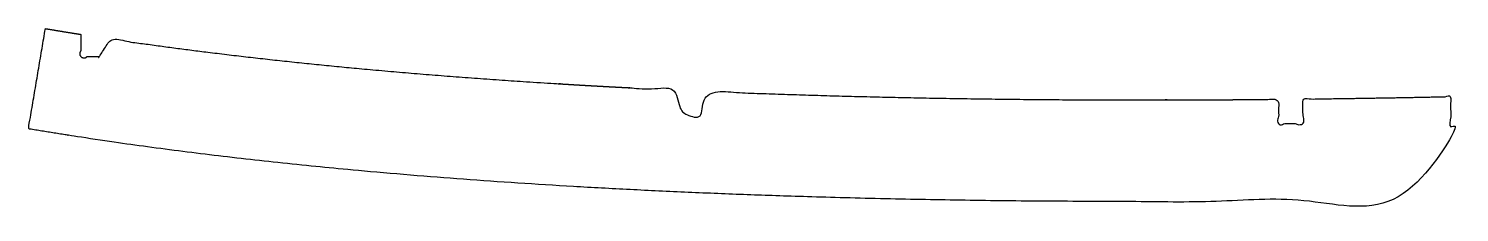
# Model space of a CAD drawing. Header units: inches. Extents: x 10.8 to 53, y -16.4 to -11.
import ezdxf

# ---------------------------------------------------------------- set-up
doc = ezdxf.new("R2010")
doc.units = ezdxf.units.IN
doc.header["$MEASUREMENT"] = 0
doc.layers.add('Finished$Leg 3', color=18, linetype='Continuous', true_color=0x000000)

msp = doc.modelspace()

# ---------------------------------------------------------------- linework, layer by layer
at = {"layer": 'Finished$Leg 3'}
msp.add_rational_spline([(11.321, -10.993, 32.934), (11.155, -11.98, 32.934), (10.989, -12.966, 32.934), (10.823, -13.952, 32.934), (21.215, -15.704, 32.934), (35.195, -16.375, 32.934), (52.836, -16, 32.934), (52.815, -15, 32.934), (52.793, -14, 32.934), (52.772, -13, 32.934), (51.297, -13.032, 32.934), (49.847, -13.056, 32.934), (48.424, -13.072, 32.934), (48.424, -13.254, 32.934), (48.424, -13.437, 32.934), (48.424, -13.619, 32.934), (48.448, -13.643, 32.934), (48.461, -13.674, 32.934), (48.461, -13.708, 32.934), (48.461, -13.742, 32.934), (48.448, -13.773, 32.934), (48.424, -13.797, 32.934), (48.373, -13.848, 32.934), (48.3, -13.848, 32.934), (48.249, -13.797, 32.934), (48.127, -13.797, 32.934), (48.005, -13.797, 32.934), (47.882, -13.797, 32.934), (47.859, -13.822, 32.934), (47.827, -13.835, 32.934), (47.793, -13.835, 32.934), (47.759, -13.835, 32.934), (47.728, -13.822, 32.934), (47.704, -13.797, 32.934), (47.654, -13.746, 32.934), (47.654, -13.674, 32.934), (47.704, -13.622, 32.934), (47.704, -13.441, 32.934), (47.704, -13.261, 32.934), (47.704, -13.08, 32.934), (41.56, -13.141, 32.934), (35.91, -13.061, 32.934), (30.757, -12.842, 32.934), (30.757, -13.014, 32.934), (30.757, -13.186, 32.934), (30.757, -13.357, 32.934), (30.782, -13.381, 32.934), (30.795, -13.412, 32.934), (30.795, -13.446, 32.934), (30.795, -13.48, 32.934), (30.782, -13.512, 32.934), (30.757, -13.536, 32.934), (30.706, -13.586, 32.934), (30.634, -13.586, 32.934), (30.582, -13.536, 32.934), (30.46, -13.536, 32.934), (30.338, -13.536, 32.934), (30.216, -13.536, 32.934), (30.192, -13.56, 32.934), (30.161, -13.573, 32.934), (30.127, -13.573, 32.934), (30.093, -13.573, 32.934), (30.061, -13.56, 32.934), (30.037, -13.536, 32.934), (29.987, -13.484, 32.934), (29.987, -13.412, 32.934), (30.037, -13.361, 32.934), (30.037, -13.177, 32.934), (30.037, -12.994, 32.934), (30.037, -12.811, 32.934), (23.593, -12.519, 32.934), (17.942, -12.006, 32.934), (13.091, -11.275, 32.934), (13.091, -11.398, 32.934), (13.091, -11.52, 32.934), (13.091, -11.643, 32.934), (13.115, -11.667, 32.934), (13.128, -11.698, 32.934), (13.128, -11.732, 32.934), (13.128, -11.766, 32.934), (13.115, -11.797, 32.934), (13.091, -11.821, 32.934), (13.039, -11.872, 32.934), (12.967, -11.872, 32.934), (12.916, -11.821, 32.934), (12.793, -11.821, 32.934), (12.671, -11.821, 32.934), (12.549, -11.821, 32.934), (12.525, -11.846, 32.934), (12.494, -11.859, 32.934), (12.46, -11.859, 32.934), (12.426, -11.859, 32.934), (12.395, -11.846, 32.934), (12.371, -11.821, 32.934), (12.32, -11.77, 32.934), (12.32, -11.698, 32.934), (12.371, -11.646, 32.934), (12.371, -11.486, 32.934), (12.371, -11.325, 32.934), (12.371, -11.165, 32.934), (12.017, -11.109, 32.934), (11.667, -11.052, 32.934), (11.321, -10.993, 32.934)], [1, 1, 1, 1, 1, 1, 1, 1, 1, 1, 1, 1, 1, 1, 1, 1, 0.948043951933, 0.948043951933, 1, 0.948043951933, 0.948043951933, 1, 0.809159734851, 0.809159734851, 1, 1, 1, 1, 0.948043951933, 0.948043951933, 1, 0.948043951933, 0.948043951933, 1, 0.809159734851, 0.809159734851, 1, 1, 1, 1, 1, 1, 1, 1, 1, 1, 0.948043951933, 0.948043951933, 1, 0.948043951933, 0.948043951933, 1, 0.809159734851, 0.809159734851, 1, 1, 1, 1, 0.948043951933, 0.948043951933, 1, 0.948043951933, 0.948043951933, 1, 0.809159734851, 0.809159734851, 1, 1, 1, 1, 1, 1, 1, 1, 1, 1, 0.948043951933, 0.948043951933, 1, 0.948043951933, 0.948043951933, 1, 0.809159734851, 0.809159734851, 1, 1, 1, 1, 0.948043951933, 0.948043951933, 1, 0.948043951933, 0.948043951933, 1, 0.809159734851, 0.809159734851, 1, 1, 1, 1, 1, 1, 1], degree=3, knots=[69.999102, 69.999102, 69.999102, 69.999102, 70.999102, 70.999102, 70.999102, 104.999102, 104.999102, 104.999102, 105.999102, 105.999102, 105.999102, 108.860846, 108.860846, 108.860846, 109.23544, 109.23544, 109.23544, 109.334793, 109.334793, 109.334793, 109.434146, 109.434146, 109.434146, 109.628139, 109.628139, 109.628139, 110.137114, 110.137114, 110.137114, 110.236467, 110.236467, 110.236467, 110.33582, 110.33582, 110.33582, 110.529813, 110.529813, 110.529813, 110.901395, 110.901395, 110.901395, 123.333633, 123.333633, 123.333633, 123.696795, 123.696795, 123.696795, 123.796148, 123.796148, 123.796148, 123.8955, 123.8955, 123.8955, 124.089494, 124.089494, 124.089494, 124.598469, 124.598469, 124.598469, 124.697822, 124.697822, 124.697822, 124.797175, 124.797175, 124.797175, 124.991168, 124.991168, 124.991168, 125.378955, 125.378955, 125.378955, 141.071277, 141.071277, 141.071277, 141.377086, 141.377086, 141.377086, 141.476439, 141.476439, 141.476439, 141.575791, 141.575791, 141.575791, 141.769785, 141.769785, 141.769785, 142.27876, 142.27876, 142.27876, 142.378113, 142.378113, 142.378113, 142.477466, 142.477466, 142.477466, 142.671459, 142.671459, 142.671459, 143.072395, 143.072395, 143.072395, 144.237421, 144.237421, 144.237421, 144.237421], dxfattribs=at)

doc.saveas('drawing.dxf')
